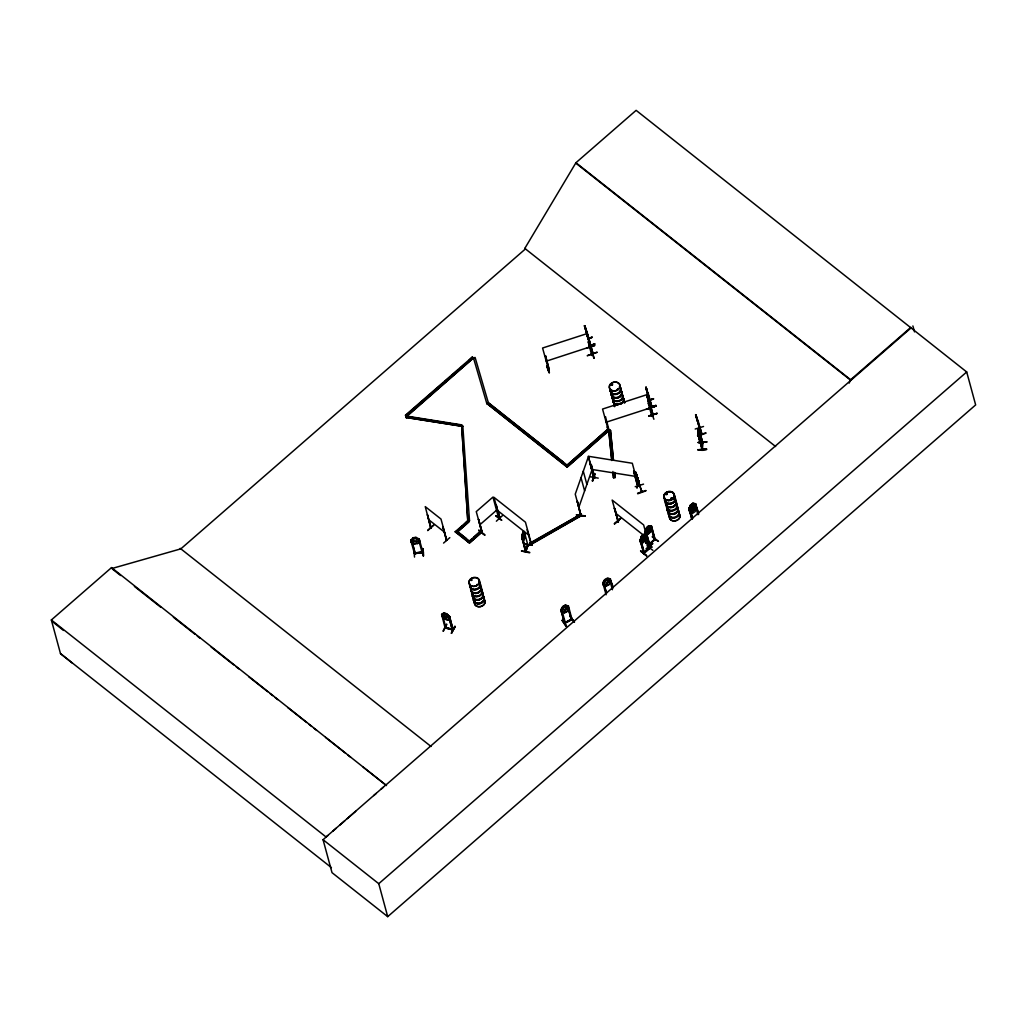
<?xml version="1.0" encoding="UTF-8"?>
<svg xmlns="http://www.w3.org/2000/svg" width="1027" height="1027" viewBox="0 0 1027 1027"><rect width="100%" height="100%" fill="white"/><g stroke="black" fill="none" stroke-linecap="round" stroke-linejoin="round"><path stroke-width="1.5" d="M565.312 622.657L561.564 609.396M698.668 429.787L702.789 443.035L699.13 429.286L698.09 429.491L698.488 436.398L702.16 449.569L702.584 441.905L702.609 442.688M430.993 527.891L430.762 527.968M481.637 532.191L478.505 519.213L482.048 532.384M699.708 438.182L699.798 435.589L699.682 439.03L698.925 432.444L699.528 438.811M699.695 438.093L699.053 438.478L698.09 429.491M697.936 449.556C704.291 452.15 713.97 447.053 698.001 449.903M698.27 442.676L706.884 441.726L698.27 442.278M699.143 438.375L698.244 430.621M699.143 436.077L698.719 432.714L699.669 436.231M698.886 436.295L698.604 435.666L702.558 449.39M699.13 429.286L698.103 429.581L699.13 432.033L698.963 436.719M700.183 440.288L700.35 437.836M702.173 449.492L702.378 442.432M702.519 449.39L702.584 441.982M522.05 537.981L525.837 551.884L528.212 544.836M642.029 538.353L642.992 535.414M647.254 529.65L648.14 526.646L649.295 527.839M525.336 551.217L527.852 545.273L525.798 551.281M593.799 477.748L594.8 477.863L591.167 464.64L590.332 464.512L593.953 478.441L588.445 456.54L575.248 494.167L580.974 515.426L577.354 501.497L580.974 515.426L581.115 514.27M580.717 515.31L581.166 514.219M692.147 504.154L693.353 505.412L696.306 505.849L694.599 509.597L692.224 511.215L689.322 510.727L691.03 506.979L693.405 505.361L695.061 506.683L695.484 508.249L692.827 511.664L691.004 511.497L690.58 509.918L692.211 504.206M499.43 518.635L500.239 518.917L499.353 518.199M499.764 518.635L499.597 517.955L499.956 518.674M531.075 542.859L530.651 542.461M530.882 543.54L527.082 529.765M531.203 543.334L530.433 543.244M617.843 521.202L618.241 521.921L614.326 508.07L618.511 521.716L617.497 520.92M645.457 535.106L649.372 548.739L649.95 548.29L643.634 524.938L612.156 500.072L618.228 521.857L617.715 520.728M649.321 545.696L648.743 545.17M640.643 551.217L646.663 555.838L640.604 550.973M645.611 542.744L651.824 547.096M580.64 515.297L577.354 501.497M471.509 579.177L470.867 579.87M476.836 584.491L477.709 584.633M617.368 389.387L618.126 388.874M665.881 493.782L665.971 494.655M666.882 493.589L666.664 494.385M667.024 493.499L666.985 494.475L665.83 494.462M671.774 498.763L672.634 498.801A5.43 4.39 -15.2 0 0 671.234 498.737M672.454 498.429L672.467 498.608A5.507 4.455 -15.2 0 0 671.17 498.454M529.688 552.308L521.421 551.011L529.637 552.834M576.571 515.169C602.875 518.134 558.932 512.832 584.876 515.836M590.474 345.508L590.076 344.289L590.756 345.406M590.371 345.38L590.666 344.764M588.843 339.886L593.08 353.737L590.448 347.177M592.656 353.339L592.772 352.633M652.774 414.844L649.244 400.902L653.056 414.754L650.322 407.783M651.002 408.81L646.766 395.087L650.682 408.939M639.808 486.066L639.551 485.052M641.31 491.599L641.926 492.049L635.713 472.407L637.934 479.018L638.075 478.223M695.78 414.805L701.582 434.524L695.561 414.677L696.152 416.821M701.287 433.946L701.582 433.253L701.454 434.036M564.426 623.248L572.142 619.435L564.606 623.466L560.858 609.961L562.732 606.546L565.299 605.173L568.444 605.969L572.013 619.499M571.487 619.782L571.872 618.703M562.835 606.649L562.539 610.86L564.516 611.232L567.507 608.202L565.274 605.25L562.783 606.61L560.819 610.051M610.436 579.023C607.881 577.328 603.683 578.766 604.094 582.335L604.531 583.914L606.508 584.273L609.499 581.243L607.265 578.291L610.436 579.023L612.862 588.086M444.742 613.555L444.601 616.02L446.565 617.291L446.938 615.789L444.704 613.632M549.111 368.732L548.29 369.181L549.06 368.911M592.54 354.662L591.719 355.111L592.489 354.88M609.088 429.748L608.215 430.043M609.216 430.236C607.997 427.81 608.716 432.367 608.895 429.491M566.442 626.034L562.385 620.115M566.455 626.303L562.36 620.128L566.532 626.303M702.725 443.086L698.745 429.196M649.539 528.764L648.422 530.766L647.511 530.561M522.679 532.923L523.372 537.211L522.769 532.936M522.486 540.754L523.847 540.382L524.656 538.084L524.309 531.55L522.859 531.896L524.232 534.348L523.526 538.7L522.679 538.982M522.859 531.806L521.819 538.649L524.219 531.537L527.865 545.119M525.875 551.756L522.165 537.955L525.503 551.846L527.66 544.438M594.017 478.351L590.499 464.281L591.244 464.397L594.838 477.837M594.736 473.935L592.284 481.034L594.71 473.973M594.697 477.35L594.068 476.926M598.24 478.133L589.896 476.695M633.646 471.406L634.481 471.277L633.646 471.406L637.228 484.59L638.062 484.718L632.311 463.267L588.33 456.27L593.927 477.735M637.048 484.23L638.152 484.474L637.176 484.153M637.305 484.641L637.099 483.845M639.243 480.79L636.894 488.12L639.359 481.008M549.368 372.442L547.006 365.766L549.394 372.403M406.153 417.475L462.907 426.41L406.153 417.475L406.641 416.102L473.473 357.935L475.103 357.473L488.416 402.982L563.387 462.214M406.268 417.886L406.756 416.513L473.473 357.935L472.33 357.024L405.485 415.203L406.756 416.513L405.485 415.203M465.95 538.302L457.683 531.768L468.992 521.921L467.734 520.599L461.611 424.857L406.641 416.102M465.565 523L467.85 521.01L461.611 424.857M578.83 507.351L592.027 469.724M413.072 537.789L412.649 541.537L416.731 542.243L418.284 540.728L415.884 537.314L413.008 537.75L410.71 540.253L411.288 542.346L414.715 544.015L417.617 543.514M531.203 543.257L525.439 522.178L493.948 497.312L499.969 519.148L500.162 518.378M640.001 540.253L641.439 536.274C646.368 528.443 643.403 548.957 646.805 536.813M645.187 540.664L646.663 536.8M414.523 557.07L413.971 549.753M649.025 548.238L643.441 552.924L644.391 552.654M643.57 553.412L649.821 547.738M654.469 539.547L654.905 538.777M691.03 506.979L689.399 510.689M689.951 512.743L692.814 513.23L695.099 511.626L696.819 507.89M443.754 613.119L446.424 613.697L449.621 616.482C451.919 621.759 443.279 619.769 442.239 616.457L441.751 614.416L443.792 613.055L443.497 616.328L445.538 618.023L448.671 617.702L446.386 613.735L443.703 613.055L441.623 614.441L445.127 627.933L453.035 629.987L449.544 616.482L448.658 616.598L452.304 629.833M446.424 613.697L449.621 616.482M445.41 619.332L448.08 620.038L450.198 618.575M443.035 631.079L446.463 624.198M443.394 631.143L446.873 624.339M445.872 627.638L452.175 629.179M445.821 628.113L445.102 627.176L453.151 629.756L449.544 616.482M452.137 629.038L452.907 629.987M448.735 616.097L452.239 629.808M455.205 626.534L451.392 633.3L455.231 626.56M451.392 633.3L454.768 626.2M482.343 532.577L478.505 519.213M498.711 518.314L492.96 497.068L476.258 511.613L482.074 532.795M430.788 528.045L425.255 506.619L440.994 519.059L446.784 540.266L446.103 539.727M446.617 539.766L446.565 540.459L442.894 526.851L446.501 540.446M608.228 430.262L609.152 430.223L608.395 430.467L602.554 409.054L646.74 394.727L652.671 416.128L651.683 415.588L651.94 416.436L648.165 402.982L649 402.969L648.165 402.982M651.67 416.192L652.581 415.896M652.466 415.73L651.811 415.961M525.773 551.063L522.075 534.207L522.23 538.649M471.098 579.279L471.046 580.499M471.29 580.127L471.496 579.446M612.695 384.637L611.938 385.253L611.181 384.56M617.984 389.028L617.394 389.31M666.857 494.218L666.651 493.345M478.864 530.433L484.834 535.08L478.877 530.407M484.795 535.054L478.826 530.189M415.075 553.078C409.593 553.784 436.77 550.254 414.523 553.694L410.71 540.176L411.622 540.382L415.216 553.63L411.609 539.881L410.839 540.253M422.777 552.012L419.247 539.034L415.896 537.391M561.384 612.143L564.439 612.811L567.045 611.501L568.881 608.023M603.452 585.133L602.759 583.041L604.723 579.6M604.826 579.69L602.798 583.105L603.542 582.437L606.379 592.951M609.037 584.556L606.431 585.865L609.037 584.556L611.001 581.115M523.95 544.066L532.217 545.311M648.563 400.376L649.115 402.109M327.895 835.503L323.056 839.701L332.016 872.655L387.705 916.649L975.65 404.92L966.702 371.967L636.124 110.351L575.942 162.728L524.81 248.406L525.362 248.983M849.162 383.097L850.651 379.733L575.942 162.728M689.451 508.044L692.365 518.507M694.868 504.129L698.001 514.732M586.25 331.066L585.069 326.868M645.829 542.269L651.888 547.134L645.598 542.808M588.189 339.051L592.309 337.344M590.756 345.316L588.997 340.463M651.554 406.589L651.542 406.962M650.823 408.284L652.338 412.726M652.402 413.701L653.108 414.664L650.579 407.616M641.888 491.972L639.577 485.489M699.246 428.015C699.901 424.947 702.879 437.99 701.48 433.201M699.772 428.439L699.117 427.386M655.033 539.252L648.871 544.682L655.123 538.995M649.719 544.349L645.778 530.728L649.308 544.194M649.95 548.29L643.788 553.604L644.276 552.834M644.417 553.168L640.835 539.881L639.937 540.202L640.501 542.295L643.197 542.603L645.303 540.728M649.308 543.707L649.077 544.836L655.239 539.406M655.187 539.509L651.465 526.004L648.743 525.785L650.746 528.494L648.358 532.153L646.676 532.102L646.702 527.583L648.756 525.696L650.463 531.973C644.828 536.864 653.557 530.137 651.888 528.083M649.796 547.789L649.051 548.033L649.68 547.481M609.486 579.267L612.426 589.716M415.19 553.592L415.024 552.821M422.816 552.487L414.459 553.694M472.125 580.088L471.239 580.448M665.701 493.73L665.599 494.257M645.508 535.067L646.368 535.003L645.611 535.337M588.073 338.871L584.479 325.662L584.812 326.868M649.205 399.939L651.657 407L646.073 387.205L648.011 393.919M495.682 515.824L501.779 520.317L495.861 515.67M648.82 525.747L646.728 527.608L645.226 531.537L649.577 547.545M650.771 526.492L654.738 539.958L654.25 539.522L649.411 543.784M499.931 519.084L496.131 505.31L500.316 518.917M496.657 505.733L495.913 505.502M502.562 515.515L496.362 521.202M527.994 546.017L534.553 540.972M618.293 521.909L614.865 508.493M614.518 523.757L620.744 518.276M614.287 523.783L620.783 518.288M614.557 523.963L620.757 518.455M645.855 530.998L645.161 531.485M646.06 531.164C646.034 528.725 646.663 523.68 648.358 533.835M651.041 526.787L651.593 526.286L650.836 526.62L654.558 540.022M645.059 532.718L645.816 532.949L645.059 532.718L649.513 548.675M643.955 553.514L640.27 540.369L640.835 539.881M652.479 536.697L658.461 541.332M646.946 545.735L652.89 550.356M646.548 549.24L652.44 543.309M646.201 548.777L652.787 543.771M652.504 543.527L646.304 549.047M430.749 528.083L427.425 514.63L431.301 528.032M427.745 530.612L433.92 524.874L427.668 530.343M443.561 543.078L449.826 537.622M72.352 663.121L60.49 653.608L51.35 619.974L111.532 567.597L386.499 785.552L363.224 767.169M405.601 415.614L442.598 383.405M444.986 381.338L449.762 377.179M452.15 375.099L458.119 369.9M460.507 367.833L465.282 363.674M468.864 360.554L472.33 357.024M613.478 460.276L610.5 430.518L608.844 430.775L567.071 467.144L487.08 403.637L488.3 402.571L567.135 465.167L607.573 429.466L565.916 466.232M487.196 404.047C490.893 401.339 483.884 404.137 488.416 402.982M468.273 542.153L480.687 530.843L481.945 532.153L469.416 543.065L455.308 531.922L467.734 520.599L469.519 520.792L467.85 521.01M455.308 531.922L462.15 525.978M467.734 520.599L468.877 521.511L456.463 532.833M479.827 524.797L496.542 510.252M469.403 541.165L471.688 539.188M473.96 537.198L479.66 532.243M469.416 543.065L481.984 531.883M567.071 467.144L608.729 430.364L610.5 430.518M566.121 626.496L562.064 620.565M850.651 379.733L910.833 327.356M386.242 784.602L326.06 836.979L51.35 619.974M332.722 831.292L336.342 828.134M339.963 824.989L344.802 820.778M347.216 818.686L355.663 811.317M373.777 795.553L376.19 793.46M381.017 789.249L383.443 787.144M385.857 785.052L911 327.972M387.705 916.649L378.758 883.695L966.702 371.967M640.527 539.688L644.173 552.898M445.911 628.1L442.457 614.685L441.623 614.737L442.38 614.403M692.545 518.686C693.122 516.979 686.575 499.494 689.939 512.871M692.712 506.247L691.697 509.122L692.917 510.303L694.175 508.416L692.66 506.183M691.928 519.136L689.143 508.878L689.759 508.429M666.767 494.18L666.228 494.282M637.42 484.32L638.049 484.423M546.634 366.164L549.034 372.801M654.879 539.342L651.336 526.029M530.035 543.013L579.793 514.861L580.627 515.99L530.985 544.554L530.035 543.013L530.985 544.554M530.15 543.424L579.793 514.861M530.869 544.143L580.627 515.99M481.856 531.896L480.687 530.843M606.521 578.997L605.327 581.68L606.649 582.964L608.061 581.269L606.559 579.061M610.333 579.087C608.254 579.164 613.748 584.209 612.721 587.88M603.427 582.681L602.759 583.041M564.529 605.956L563.348 608.639L564.657 609.91L566.07 608.228L564.58 606.02M560.922 610.025L561.743 609.858L560.768 609.987M567.661 606.418L571.423 619.846L567.661 606.418L568.342 606.046L565.299 605.173M567.803 606.623L568.444 605.969M570.126 616.239L574.542 622.015M574.119 622.246L570.46 616.097M565.171 622.452L571.063 619.294M564.503 623.196L571.821 619.242M592.528 355.188L586.764 333.711L542.577 348.025L548.534 369.489C547.237 367.743 550.626 369.014 548.521 369.45M652.504 416.217L651.529 415.717M652.248 536.903L658.089 541.357M418.361 538.905L422.161 552.603M699.785 435.756L699.31 431.289L698.565 431.584L699.978 436.937M699.31 431.379C697.692 432.059 700.196 439.479 698.219 431.404M699.785 438.093L699.053 438.388L699.528 440.583L700.26 440.185M699.618 440.57L700.17 440.185M564.439 622.965L565.261 622.798M564.747 623.402L561.063 610.231M584.427 325.79L587.149 332.157L586.648 331.657L592.656 353.712M585.056 327.754L586.417 332.042M585.339 327.587L585.993 330.142M586.391 331.22L585.531 328.037M585.249 328.447L587.367 334.468M587.945 338.384L592.258 337.164L588.176 338.692M545.504 355.791L544.759 356.035L545.581 356.022L549.098 369.296L545.581 356.022M588.189 341.965L589.023 341.952L588.189 341.965L591.809 355.432L592.476 354.392M589.164 345.637L594.774 344.148M589.228 345.919L594.672 343.827M589.37 346.279L594.749 344.096M593.85 358.307L591.899 351.504M605.481 416.808L604.736 417.052L605.571 417.039L609.088 430.313M607.073 427.065L609.473 433.702M651.529 412.623L653.891 419.26M586.764 333.98L587.174 335.161M587.418 335.161L587.56 336.265M587.585 335.919L588.676 339.423L587.816 337.177M587.328 336.073L589.562 342.607M588.715 339.526L587.174 333.968L589.472 340.489M546.159 361.209L594.607 345.406M586.404 348.346L594.697 345.663M597.072 352.415C580.923 357.884 587.29 355.727 596.995 352.158M646.317 388.399L646.458 389.503M646.471 389.156L647.472 392.609L646.702 390.427M647.986 393.867L647.78 393.264M646.83 394.971L647.151 396.178M646.984 395.215L649.103 401.698L649.244 400.902M646.907 395.446L647.151 394.984M647.305 396.204L647.536 397.282M648.358 395.883L647.716 393.033M647.305 397.09L648.653 401.403L647.421 397.115M647.652 396.91L648.307 399.464M647.844 397.359L648.692 400.543M647.973 400.44L653.493 398.656L648.101 400.812M648.063 400.684L653.621 399.028M648.987 407.642L655.894 405.421L656.099 406.05L606.135 422.225M649.064 407.912L655.894 405.408M646.342 409.195L656.099 406.037M646.381 409.362L654.635 406.525M656.985 413.201L648.769 416.14L657.075 413.522M648.705 415.909L657.049 413.432M696.216 415.845L696.357 416.962M696.126 416.769L697.564 421.031M696.383 416.603L697.128 419.132M698.27 423.329L697.474 421.057M695.202 429.029L703.534 426.475M697.705 436.154L705.896 433.189M705.806 432.855L697.526 435.589M635.918 472.998L635.585 472.317L639.385 486.143M635.995 473.498L635.88 472.42M636.239 473.498L636.381 474.602M636.252 474.435L638.293 480.983L636.637 475.527M636.406 474.256L637.151 476.785M636.676 474.679L637.523 477.863M637.497 478.723L636.239 474.384M635.225 486.682L643.544 484.128M641.644 490.97L641.528 492.151M641.567 490.932L641.477 492.061M645.919 490.842L637.728 493.794M637.549 493.23L645.816 490.508M422.007 551.756L415.19 552.962M611.591 384.894L612.079 384.971M613.427 477.35L615.212 477.504L613.543 477.76L612.952 472.651M591.95 355.381L591.552 354.687L592.386 354.418M419.247 539.034C418.015 538.302 422.136 542.23 417.63 543.591M423.188 555.581L423.073 548.688L423.252 555.787M422.007 551.794L422.688 551.73M530.471 542.423L530.715 543.09M595.044 473.986L592.746 481.098M591.86 351.491L594.286 358.128M699.22 431.391L699.772 435.743M698.001 431.918L701.954 448.94M698.476 434.01L699.105 437.245M700.247 437.849L699.785 433.381M698.244 442.56L706.871 442.123M697.988 449.813L706.537 449.043M643.903 553.553L640.001 540.163M423.637 555.761L423.073 548.688M643.582 534.541L646.111 534.746M643.518 534.502L645.521 537.211L643.133 540.87L641.451 540.818C639.051 528.456 647.446 546.03 640.501 542.295M649.5 399.837L652.004 406.949L648.153 393.123M698.617 514.283C698.655 511.061 694.663 503.641 695.651 503.846L692.814 503.346L695.741 503.756L698.437 514.103M693.405 505.361L696.242 505.797M576.673 514.797L584.928 516.106M523.86 543.899L532.14 545.144M408.322 416.769L444.447 422.521M447.592 423.021L450.725 423.522M453.87 424.023L461.726 425.268M591.911 469.455L635.893 476.451M642.286 539.278L643.197 539.47L644.314 537.48L642.915 535.362M603.324 585.133L606.456 585.788M448.658 616.598L449.364 616.791M453.061 629.731L445.269 627.972M592.874 353.07L586.93 331.567M592.72 353.75L590.281 346.856M649.526 401.133L645.983 387.41M649.09 546.3L645.277 532.525M411.275 542.269L414.754 543.951M695.895 414.869L699.503 428.606M702.494 448.825L698.912 435.641M692.814 503.346L694.92 506.157L693.751 508.493L692.262 509.572L690.439 509.405L690.568 504.976L692.827 503.269M640.63 550.947L646.663 555.838M422.071 552.577L421.879 551.794L421.981 552.59M576.108 163.344L850.818 380.349M775.629 446.54L524.81 248.406L525.452 248.919L180.855 548.842L111.789 568.547L111.532 567.597M607.573 429.466L608.844 430.775L611.81 460.532M607.689 429.877L608.844 430.775M472.433 357.435L473.588 358.346M487.08 403.637L566.955 466.733M615.738 513.243L643.582 535.247M497.53 510.483L529.021 535.362M455.205 531.511L469.3 542.654M428.837 519.803L444.575 532.23M180.213 548.341L431.032 746.475M113.047 569.549L120.595 575.505M134.421 586.43L160.828 607.278M173.396 617.214L194.771 634.095M197.274 636.085L199.79 638.075M211.113 647.01L233.732 664.88M236.249 666.87L238.765 668.859M248.829 676.806L267.675 691.697M270.191 693.687L272.707 695.664M275.223 697.654L277.739 699.644M287.791 707.59L306.649 722.482M309.166 724.471L311.682 726.461M314.198 728.438L316.714 730.428M325.508 737.373L345.624 753.266M348.14 755.256L350.656 757.246M323.056 839.701L378.758 883.695M60.49 653.608L331.426 867.635M51.607 620.937L63.469 630.45M691.081 507.004L692.352 508.211L693.353 505.412M689.143 508.878L690.516 504.95L688.937 508.712L691.749 518.956M579.908 515.272L580.743 516.401M567.045 611.501L564.503 612.811M574.209 622.157L570.036 616.328M586.571 331.695L586.866 332.26M584.517 325.764L585.441 328.088M587.906 338.551L588.317 339.539M546.967 365.805L549.368 372.685M648.859 400.992L649.167 401.596M637.69 478.312L637.998 478.916M695.972 414.664L695.69 414.754M697.615 420.492L697.988 421.275M698.36 423.304L696.614 417.873M701.159 433.471L701.492 434.395M646.073 387.205L647.601 392.763M648.461 395.844L646.496 389.965M588.818 339.796L589.177 340.579M588.278 338.705L589.537 342.517M641.593 490.983L641.926 491.907M696.396 417.424L697.256 420.133M647.575 397.744L648.435 400.453L647.883 398.245M636.419 475.065L637.279 477.773M587.598 336.728L588.458 339.436M698.013 421.34L696.653 417.026L697.513 420.21M473.473 357.935L486.785 403.457M912.887 325.944L914.505 331.888M698.065 420.582L701.865 434.28M635.995 472.304L639.808 486.156M633.736 471.162L637.292 484.68M584.799 325.662L590.987 347.819M583.297 471.226L586.879 484.41M581.025 477.696L584.607 490.867M603.735 582.912L606.521 593.157M602.849 583.015L606.097 594.787M469.48 541.101L457.683 531.768M585.441 328.075L586.327 332.093M695.805 414.895L695.972 415.858M645.893 387.449L646.073 388.399M614.737 472.805L615.212 477.504M610.397 430.108L613.376 459.865M614.621 472.394L615.096 477.093M612.914 471.496L613.543 477.76M608.729 430.364L611.707 460.122M422.585 548.508L423.214 555.864M462.805 426L469.519 520.792M620.526 390.337A5.43 4.403 -15.2 0 1 617.856 397.95A5.43 4.403 -15.2 0 1 611.476 392.917M620.526 390.067A5.507 4.455 -15.2 0 1 617.818 397.796A5.507 4.455 -15.2 0 1 611.347 392.686M619.538 386.691A5.43 4.403 -15.2 0 1 616.868 394.317A5.43 4.403 -15.2 0 1 610.487 389.272M620.475 389.888A5.507 4.455 -15.2 0 1 617.766 397.616A5.507 4.455 -15.2 0 1 611.296 392.507M619.486 386.255A5.507 4.455 -15.2 0 1 616.778 393.983A5.507 4.455 -15.2 0 1 610.308 388.874M621.181 390.594A5.43 4.403 -15.2 0 1 616.996 397.5A5.43 4.403 -15.2 0 1 611.309 392.301M622.157 394.111A5.443 4.403 -15.2 0 1 617.253 401.121A5.443 4.403 -15.2 0 1 612.837 394.715M620.192 386.948A5.43 4.403 -15.2 0 1 616.007 393.867A5.43 4.403 -15.2 0 1 610.32 388.668M622.888 396.756A5.417 4.378 -15.2 0 1 616.688 401.557A5.417 4.378 -15.2 0 1 612.413 396.294M621.425 393.713A5.417 4.378 -15.2 0 1 622.747 395.626M623.184 397.924A5.43 4.403 -15.2 0 1 622.131 403.367M616.906 404.856A5.43 4.403 -15.2 0 1 613.876 398.527M614.544 406.024A5.43 4.403 -15.2 0 1 614.133 402.674M624.005 400.954A5.43 4.403 -15.2 0 1 624.634 403.136M614.711 406.628A5.43 4.403 -15.2 0 1 614.3 403.277M614.582 406.461A5.507 4.455 -15.2 0 1 614.159 403.059M624.172 401.313A5.507 4.455 -15.2 0 1 624.673 402.379M622.195 394.278A5.443 4.403 -15.2 0 1 617.304 401.287A5.443 4.403 -15.2 0 1 612.875 394.882M623.132 397.5A5.507 4.455 -15.2 0 1 619.589 404.343M618.177 404.587A5.507 4.455 -15.2 0 1 613.132 399.233M623.017 397.321A5.43 4.403 -15.2 0 1 619.525 404.073M618.126 404.317A5.43 4.403 -15.2 0 1 613.145 399.028M623.184 397.68A5.507 4.455 -15.2 0 1 620.976 403.996M618.228 404.779A5.507 4.455 -15.2 0 1 613.183 399.426M480.045 585.634A5.43 4.403 -15.2 0 1 478.043 593.015A5.43 4.403 -15.2 0 1 470.764 589.382M480.045 585.377A5.507 4.455 -15.2 0 1 477.337 593.105A5.507 4.455 -15.2 0 1 470.867 587.996M480.803 588.471A5.43 4.39 -15.2 0 1 478.146 596.084A5.43 4.39 -15.2 0 1 471.778 591.051M479.057 581.731A5.507 4.455 -15.2 0 1 476.348 589.459A5.507 4.455 -15.2 0 1 469.878 584.35M479.879 585.018A5.43 4.403 -15.2 0 1 477.208 592.643A5.43 4.403 -15.2 0 1 470.828 587.598M479.057 581.988A5.43 4.403 -15.2 0 1 477.054 589.382A5.43 4.403 -15.2 0 1 469.775 585.749M478.89 581.385A5.43 4.403 -15.2 0 1 476.22 589.01A5.43 4.403 -15.2 0 1 469.84 583.965M482.857 595.994A5.43 4.403 -15.2 0 1 480.187 603.619A5.43 4.403 -15.2 0 1 473.806 598.574M482.857 595.737A5.507 4.455 -15.2 0 1 480.148 603.465A5.507 4.455 -15.2 0 1 473.678 598.356M481.868 592.104A5.507 4.455 -15.2 0 1 479.16 599.832A5.507 4.455 -15.2 0 1 472.69 594.723M481.868 592.361A5.43 4.403 -15.2 0 1 479.198 599.986A5.43 4.403 -15.2 0 1 472.818 594.941M482.806 595.544A5.507 4.455 -15.2 0 1 482.908 601.642A5.507 4.455 -15.2 0 1 475.591 602.913A5.507 4.455 -15.2 0 1 474.217 597.046M481.817 591.911A5.507 4.455 -15.2 0 1 479.108 599.64A5.507 4.455 -15.2 0 1 472.638 594.53M483.512 596.251A5.43 4.403 -15.2 0 1 478.633 603.247A5.43 4.403 -15.2 0 1 474.217 596.854M484.449 599.704A5.43 4.39 -15.2 0 1 480.264 606.61A5.43 4.39 -15.2 0 1 474.59 601.424A5.443 4.403 -15.2 0 0 480.289 606.7A5.443 4.403 -15.2 0 0 484.487 599.781M482.523 592.618A5.43 4.403 -15.2 0 1 478.338 599.524A5.43 4.403 -15.2 0 1 472.651 594.338M674.97 499.802A5.43 4.39 -15.2 0 1 672.3 507.402A5.43 4.39 -15.2 0 1 665.932 502.37M674.983 499.533A5.507 4.455 -15.2 0 1 672.261 507.261A5.507 4.455 -15.2 0 1 665.804 502.152M673.994 495.9A5.507 4.455 -15.2 0 1 671.273 503.628A5.507 4.455 -15.2 0 1 664.816 498.519M675.625 500.059A5.43 4.39 -15.2 0 1 671.453 506.953A5.43 4.39 -15.2 0 1 665.778 501.767M671.067 498.134A5.43 4.39 -15.2 0 1 673.725 498.557M673.982 496.157A5.43 4.39 -15.2 0 1 671.311 503.769A5.43 4.39 -15.2 0 1 664.944 498.737M674.932 499.34A5.507 4.455 -15.2 0 1 672.21 507.068A5.507 4.455 -15.2 0 1 665.753 501.959M671.119 498.262A5.507 4.455 -15.2 0 1 673.828 498.698M673.943 495.707A5.507 4.455 -15.2 0 1 671.222 503.435A5.507 4.455 -15.2 0 1 664.764 498.326M673.815 495.553A5.43 4.39 -15.2 0 1 671.144 503.153A5.43 4.39 -15.2 0 1 664.79 498.134M676.562 503.5A5.43 4.39 -15.2 0 1 672.39 510.406A5.43 4.39 -15.2 0 1 666.716 505.22M676.626 503.731A5.43 4.39 -15.2 0 1 671.748 510.714A5.43 4.39 -15.2 0 1 667.345 504.334M675.894 503.179A5.43 4.39 -15.2 0 1 673.224 510.778A5.43 4.39 -15.2 0 1 666.857 505.759M677.615 507.389A5.43 4.39 -15.2 0 1 673.442 514.296A5.43 4.39 -15.2 0 1 667.768 509.097M678.436 510.419A5.43 4.39 -15.2 0 1 674.264 517.313A5.43 4.39 -15.2 0 1 668.59 512.126M678.603 511.022A5.43 4.39 -15.2 0 1 673.725 518.006A5.43 4.39 -15.2 0 1 669.322 511.626M679.373 513.872A5.43 4.39 -15.2 0 1 675.201 520.766A5.43 4.39 -15.2 0 1 669.527 515.58M678.629 510.778A5.507 4.455 -15.2 0 1 674.38 517.788A5.507 4.455 -15.2 0 1 668.616 512.512M677.589 506.953A5.507 4.455 -15.2 0 1 673.34 513.962A5.507 4.455 -15.2 0 1 667.576 508.686M677.448 506.786A5.43 4.39 -15.2 0 1 673.276 513.68A5.43 4.39 -15.2 0 1 667.601 508.493M677.64 507.145A5.507 4.455 -15.2 0 1 673.391 514.155A5.507 4.455 -15.2 0 1 667.627 508.878M679.438 514.065A5.43 4.39 -15.2 0 1 675.252 520.971A5.43 4.39 -15.2 0 1 669.578 515.785M695.163 509.405L693.161 509.328L691.877 511.857L692.673 509.315L691.055 508.673L692.968 508.737L694.239 506.298L693.456 508.75L695.163 509.405M414.099 537.853L413.868 540.69L415.986 541.229L416.436 539.368L415.036 537.712L414.099 537.93M646.33 389.336L647.575 393.623L646.317 389.284M648.448 533.796L645.79 533.501L648.422 533.886M611.81 390.491A5.443 4.403 -15.2 0 0 620.013 386.101A5.443 4.403 -15.2 0 0 612.092 382.75A5.443 4.403 -15.2 0 0 611.81 390.491M611.848 390.594A5.443 4.403 -15.2 0 0 620.051 386.203A5.443 4.403 -15.2 0 0 612.118 382.853A5.443 4.403 -15.2 0 0 611.848 390.594M478.21 596.34A5.443 4.403 -15.2 0 0 480.893 588.702A5.443 4.403 -15.2 0 1 478.235 596.443A5.443 4.403 -15.2 0 1 471.855 591.398A5.443 4.403 -15.2 0 0 478.21 596.34M471.367 585.903A5.443 4.403 -15.2 0 0 479.57 581.513A5.443 4.403 -15.2 0 0 471.637 578.162A5.443 4.403 -15.2 0 0 471.367 585.903M471.419 586.07A5.43 4.39 -15.2 0 0 479.596 581.693A5.43 4.39 -15.2 0 0 471.701 578.368A5.43 4.39 -15.2 0 0 471.419 586.07M666.266 499.918A5.43 4.39 -15.2 0 0 674.444 495.54A5.43 4.39 -15.2 0 0 666.549 492.203A5.43 4.39 -15.2 0 0 666.266 499.918M666.356 500.239A5.43 4.39 -15.2 0 0 674.534 495.861A5.43 4.39 -15.2 0 0 666.639 492.524A5.43 4.39 -15.2 0 0 666.356 500.239M666.292 500.059A5.443 4.403 -15.2 0 0 674.495 495.669A5.443 4.403 -15.2 0 0 666.574 492.318A5.443 4.403 -15.2 0 0 666.292 500.059"/></g></svg>
